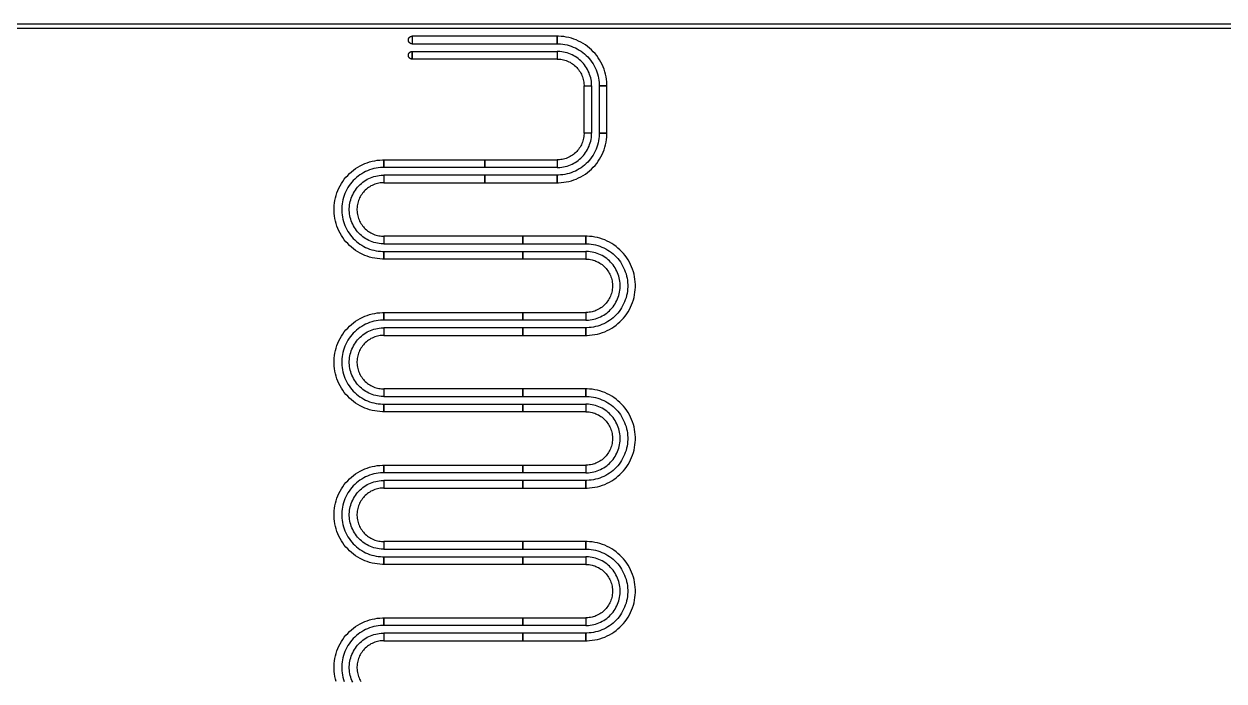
# Model space of a CAD drawing. Extents: x -3500 to 3500, y -3500 to 3500.
# Drawn here: x -1898 to -327, y -866 to -5 of the extents above; entities that cross this region are included whole.
import ezdxf

# ---------------------------------------------------------------- set-up
doc = ezdxf.new("R2010")
doc.units = 0
doc.layers.get('0').update_dxf_attribs({"linetype": 'CONTINUOUS'})
doc.layers.add('BASEMETAL', color=4, linetype='CONTINUOUS')
doc.layers.add('BUSMAIN', color=3, linetype='CONTINUOUS')

# ---------------------------------------------------------------- blocks, each defined once
blk = doc.blocks.new('CHIP_XSEARCH')
for points in [[(2110, 3474), (2110, 3469), (2110, 3469), (2109.7, 3469), (2109.5, 3469), (2109.2, 3469.1), (2109, 3469.1), (2108.7, 3469.2), (2108.5, 3469.2), (2108.2, 3469.3), (2108, 3469.4), (2107.7, 3469.5), (2107.5, 3469.7), (2107.3, 3469.8), (2107.1, 3470), (2106.9, 3470.1), (2106.7, 3470.3), (2106.5, 3470.5), (2106.3, 3470.7), (2106.1, 3470.9), (2106, 3471.1), (2105.8, 3471.3), (2105.7, 3471.5), (2105.5, 3471.7), (2105.4, 3472), (2105.3, 3472.2), (2105.2, 3472.5), (2105.2, 3472.7), (2105.1, 3473), (2105.1, 3473.2), (2105, 3473.5), (2105, 3473.7), (2105, 3474), (2105, 3474), (2105, 3474.3), (2105, 3474.5), (2105.1, 3474.8), (2105.1, 3475), (2105.2, 3475.3), (2105.2, 3475.5), (2105.3, 3475.8), (2105.4, 3476), (2105.5, 3476.3), (2105.7, 3476.5), (2105.8, 3476.7), (2106, 3476.9), (2106.1, 3477.1), (2106.3, 3477.3), (2106.5, 3477.5), (2106.7, 3477.7), (2106.9, 3477.9), (2107.1, 3478), (2107.3, 3478.2), (2107.5, 3478.3), (2107.7, 3478.5), (2108, 3478.6), (2108.2, 3478.7), (2108.5, 3478.8), (2108.7, 3478.8), (2109, 3478.9), (2109.2, 3478.9), (2109.5, 3479), (2109.7, 3479), (2110, 3479), (2110, 3479)], [(2110, 3469), (2300, 3469), (2300, 3479), (2110, 3479)], [(2300, 3469), (2301.4, 3469), (2304.3, 3468.8), (2307.2, 3468.5), (2310, 3468.1), (2312.8, 3467.5), (2315.6, 3466.7), (2318.4, 3465.8), (2321, 3464.8), (2323.7, 3463.6), (2326.2, 3462.3), (2328.7, 3460.9), (2331.2, 3459.3), (2333.5, 3457.6), (2335.7, 3455.8), (2337.9, 3453.9), (2339.9, 3451.9), (2341.8, 3449.7), (2343.6, 3447.5), (2345.3, 3445.2), (2346.9, 3442.7), (2348.3, 3440.2), (2349.6, 3437.7), (2350.8, 3435), (2351.8, 3432.4), (2352.7, 3429.6), (2353.5, 3426.8), (2354.1, 3424), (2354.5, 3421.2), (2354.8, 3418.3), (2355, 3415.4), (2355, 3414), (2365, 3414), (2365, 3415.7), (2364.8, 3419.1), (2364.4, 3422.5), (2363.9, 3425.8), (2363.2, 3429.2), (2362.3, 3432.5), (2361.3, 3435.7), (2360.1, 3438.9), (2358.7, 3442), (2357.1, 3445), (2355.4, 3448), (2353.6, 3450.8), (2351.6, 3453.6), (2349.4, 3456.2), (2347.1, 3458.7), (2344.7, 3461.1), (2342.2, 3463.4), (2339.6, 3465.6), (2336.8, 3467.6), (2334, 3469.4), (2331, 3471.1), (2328, 3472.7), (2324.9, 3474.1), (2321.7, 3475.3), (2318.5, 3476.3), (2315.2, 3477.2), (2311.8, 3477.9), (2308.5, 3478.4), (2305.1, 3478.8), (2301.7, 3479), (2300, 3479)], [(2110, 3454), (2110, 3449), (2110, 3449), (2109.7, 3449), (2109.5, 3449), (2109.2, 3449.1), (2109, 3449.1), (2108.7, 3449.2), (2108.5, 3449.2), (2108.2, 3449.3), (2108, 3449.4), (2107.7, 3449.5), (2107.5, 3449.7), (2107.3, 3449.8), (2107.1, 3450), (2106.9, 3450.1), (2106.7, 3450.3), (2106.5, 3450.5), (2106.3, 3450.7), (2106.1, 3450.9), (2106, 3451.1), (2105.8, 3451.3), (2105.7, 3451.5), (2105.5, 3451.7), (2105.4, 3452), (2105.3, 3452.2), (2105.2, 3452.5), (2105.2, 3452.7), (2105.1, 3453), (2105.1, 3453.2), (2105, 3453.5), (2105, 3453.7), (2105, 3454), (2105, 3454), (2105, 3454.3), (2105, 3454.5), (2105.1, 3454.8), (2105.1, 3455), (2105.2, 3455.3), (2105.2, 3455.5), (2105.3, 3455.8), (2105.4, 3456), (2105.5, 3456.3), (2105.7, 3456.5), (2105.8, 3456.7), (2106, 3456.9), (2106.1, 3457.1), (2106.3, 3457.3), (2106.5, 3457.5), (2106.7, 3457.7), (2106.9, 3457.9), (2107.1, 3458), (2107.3, 3458.2), (2107.5, 3458.3), (2107.7, 3458.5), (2108, 3458.6), (2108.2, 3458.7), (2108.5, 3458.8), (2108.7, 3458.8), (2109, 3458.9), (2109.2, 3458.9), (2109.5, 3459), (2109.7, 3459), (2110, 3459), (2110, 3459)], [(2110, 3459), (2300, 3459), (2300, 3449), (2110, 3449)], [(2300, 3449), (2300.9, 3449), (2302.7, 3448.9), (2304.6, 3448.7), (2306.4, 3448.4), (2308.2, 3448), (2309.9, 3447.6), (2311.7, 3447), (2313.4, 3446.3), (2315.1, 3445.6), (2316.7, 3444.8), (2318.3, 3443.8), (2319.8, 3442.8), (2321.3, 3441.8), (2322.7, 3440.6), (2324.1, 3439.4), (2325.4, 3438.1), (2326.6, 3436.7), (2327.8, 3435.3), (2328.8, 3433.8), (2329.8, 3432.3), (2330.8, 3430.7), (2331.6, 3429.1), (2332.3, 3427.4), (2333, 3425.7), (2333.6, 3423.9), (2334, 3422.2), (2334.4, 3420.4), (2334.7, 3418.6), (2334.9, 3416.7), (2335, 3414.9), (2335, 3414), (2345, 3414), (2345, 3415.2), (2344.9, 3417.5), (2344.6, 3419.9), (2344.2, 3422.2), (2343.8, 3424.5), (2343.1, 3426.8), (2342.4, 3429), (2341.6, 3431.2), (2340.6, 3433.4), (2339.5, 3435.5), (2338.4, 3437.5), (2337.1, 3439.5), (2335.7, 3441.4), (2334.2, 3443.2), (2332.6, 3445), (2331, 3446.6), (2329.2, 3448.2), (2327.4, 3449.7), (2325.5, 3451.1), (2323.5, 3452.4), (2321.5, 3453.5), (2319.4, 3454.6), (2317.2, 3455.6), (2315, 3456.4), (2312.8, 3457.1), (2310.5, 3457.8), (2308.2, 3458.2), (2305.9, 3458.6), (2303.5, 3458.9), (2301.2, 3459), (2300, 3459)], [(2345, 3414), (2345, 3352), (2335, 3352), (2335, 3414)], [(2355, 3414), (2355, 3352), (2365, 3352), (2365, 3414)], [(2355, 3352), (2355, 3350.6), (2354.8, 3347.7), (2354.5, 3344.8), (2354.1, 3342), (2353.5, 3339.2), (2352.7, 3336.4), (2351.8, 3333.6), (2350.8, 3331), (2349.6, 3328.3), (2348.3, 3325.8), (2346.9, 3323.3), (2345.3, 3320.8), (2343.6, 3318.5), (2341.8, 3316.3), (2339.9, 3314.1), (2337.9, 3312.1), (2335.7, 3310.2), (2333.5, 3308.4), (2331.2, 3306.7), (2328.7, 3305.1), (2326.2, 3303.7), (2323.7, 3302.4), (2321, 3301.2), (2318.4, 3300.2), (2315.6, 3299.3), (2312.8, 3298.5), (2310, 3297.9), (2307.2, 3297.5), (2304.3, 3297.2), (2301.4, 3297), (2300, 3297), (2300, 3287), (2301.7, 3287), (2305.1, 3287.2), (2308.5, 3287.6), (2311.8, 3288.1), (2315.2, 3288.8), (2318.5, 3289.7), (2321.7, 3290.7), (2324.9, 3291.9), (2328, 3293.3), (2331, 3294.9), (2334, 3296.6), (2336.8, 3298.4), (2339.6, 3300.4), (2342.2, 3302.6), (2344.7, 3304.9), (2347.1, 3307.3), (2349.4, 3309.8), (2351.6, 3312.4), (2353.6, 3315.2), (2355.4, 3318), (2357.1, 3321), (2358.7, 3324), (2360.1, 3327.1), (2361.3, 3330.3), (2362.3, 3333.5), (2363.2, 3336.8), (2363.9, 3340.2), (2364.4, 3343.5), (2364.8, 3346.9), (2365, 3350.3), (2365, 3352)], [(2335, 3352), (2335, 3351.1), (2334.9, 3349.3), (2334.7, 3347.4), (2334.4, 3345.6), (2334, 3343.8), (2333.6, 3342.1), (2333, 3340.3), (2332.3, 3338.6), (2331.6, 3336.9), (2330.8, 3335.3), (2329.8, 3333.7), (2328.8, 3332.2), (2327.8, 3330.7), (2326.6, 3329.3), (2325.4, 3327.9), (2324.1, 3326.6), (2322.7, 3325.4), (2321.3, 3324.2), (2319.8, 3323.2), (2318.3, 3322.2), (2316.7, 3321.2), (2315.1, 3320.4), (2313.4, 3319.7), (2311.7, 3319), (2309.9, 3318.4), (2308.2, 3318), (2306.4, 3317.6), (2304.6, 3317.3), (2302.7, 3317.1), (2300.9, 3317), (2300, 3317), (2300, 3307), (2301.2, 3307), (2303.5, 3307.1), (2305.9, 3307.4), (2308.2, 3307.8), (2310.5, 3308.2), (2312.8, 3308.9), (2315, 3309.6), (2317.2, 3310.4), (2319.4, 3311.4), (2321.5, 3312.5), (2323.5, 3313.6), (2325.5, 3314.9), (2327.4, 3316.3), (2329.2, 3317.8), (2331, 3319.4), (2332.6, 3321), (2334.2, 3322.8), (2335.7, 3324.6), (2337.1, 3326.5), (2338.4, 3328.5), (2339.5, 3330.5), (2340.6, 3332.6), (2341.6, 3334.8), (2342.4, 3337), (2343.1, 3339.2), (2343.8, 3341.5), (2344.2, 3343.8), (2344.6, 3346.1), (2344.9, 3348.5), (2345, 3350.8), (2345, 3352)], [(2072.7, 3307), (2071.3, 3307), (2068.4, 3306.8), (2065.5, 3306.5), (2062.7, 3306.1), (2059.9, 3305.5), (2057.1, 3304.7), (2054.3, 3303.8), (2051.7, 3302.8), (2049, 3301.6), (2046.5, 3300.3), (2044, 3298.9), (2041.6, 3297.3), (2039.2, 3295.6), (2037, 3293.8), (2034.8, 3291.9), (2032.8, 3289.9), (2030.9, 3287.7), (2029.1, 3285.5), (2027.4, 3283.2), (2025.8, 3280.7), (2024.4, 3278.2), (2023.1, 3275.7), (2021.9, 3273), (2020.9, 3270.4), (2020, 3267.6), (2019.2, 3264.8), (2018.6, 3262), (2018.2, 3259.2), (2017.9, 3256.3), (2017.7, 3253.4), (2017.7, 3250.6), (2017.9, 3247.7), (2018.2, 3244.8), (2018.6, 3242), (2019.2, 3239.2), (2020, 3236.4), (2020.9, 3233.6), (2021.9, 3231), (2023.1, 3228.3), (2024.4, 3225.8), (2025.8, 3223.3), (2027.4, 3220.8), (2029.1, 3218.5), (2030.9, 3216.3), (2032.8, 3214.1), (2034.8, 3212.1), (2037, 3210.2), (2039.2, 3208.4), (2041.6, 3206.7), (2044, 3205.1), (2046.5, 3203.7), (2049, 3202.4), (2051.7, 3201.2), (2054.3, 3200.2), (2057.1, 3199.3), (2059.9, 3198.5), (2062.7, 3197.9), (2065.5, 3197.5), (2068.4, 3197.2), (2071.3, 3197), (2072.7, 3197), (2072.7, 3187), (2071, 3187), (2067.6, 3187.2), (2064.2, 3187.6), (2060.9, 3188.1), (2057.5, 3188.8), (2054.2, 3189.7), (2051, 3190.7), (2047.8, 3191.9), (2044.7, 3193.3), (2041.7, 3194.9), (2038.7, 3196.6), (2035.9, 3198.4), (2033.1, 3200.4), (2030.5, 3202.6), (2028, 3204.9), (2025.6, 3207.3), (2023.3, 3209.8), (2021.1, 3212.4), (2019.1, 3215.2), (2017.3, 3218), (2015.6, 3221), (2014, 3224), (2012.7, 3227.1), (2011.4, 3230.3), (2010.4, 3233.5), (2009.5, 3236.8), (2008.8, 3240.2), (2008.3, 3243.5), (2007.9, 3246.9), (2007.7, 3250.3), (2007.7, 3253.7), (2007.9, 3257.1), (2008.3, 3260.5), (2008.8, 3263.8), (2009.5, 3267.2), (2010.4, 3270.5), (2011.4, 3273.7), (2012.7, 3276.9), (2014, 3280), (2015.6, 3283), (2017.3, 3286), (2019.1, 3288.8), (2021.1, 3291.6), (2023.3, 3294.2), (2025.6, 3296.7), (2028, 3299.1), (2030.5, 3301.4), (2033.1, 3303.6), (2035.9, 3305.6), (2038.7, 3307.4), (2041.7, 3309.1), (2044.7, 3310.7), (2047.8, 3312.1), (2051, 3313.3), (2054.2, 3314.3), (2057.5, 3315.2), (2060.9, 3315.9), (2064.2, 3316.4), (2067.6, 3316.8), (2071, 3317), (2072.7, 3317)], [(2205, 3307), (2072.7, 3307), (2072.7, 3317), (2205, 3317)], [(2300, 3307), (2205, 3307), (2205, 3317), (2300, 3317)], [(2072.7, 3287), (2071.8, 3287), (2070, 3286.9), (2068.1, 3286.7), (2066.3, 3286.4), (2064.5, 3286), (2062.8, 3285.6), (2061, 3285), (2059.3, 3284.3), (2057.6, 3283.6), (2056, 3282.8), (2054.4, 3281.8), (2052.9, 3280.8), (2051.4, 3279.8), (2050, 3278.6), (2048.6, 3277.4), (2047.3, 3276.1), (2046.1, 3274.7), (2044.9, 3273.3), (2043.9, 3271.8), (2042.9, 3270.3), (2041.9, 3268.7), (2041.1, 3267.1), (2040.4, 3265.4), (2039.7, 3263.7), (2039.1, 3261.9), (2038.7, 3260.2), (2038.3, 3258.4), (2038, 3256.6), (2037.8, 3254.7), (2037.7, 3252.9), (2037.7, 3251.1), (2037.8, 3249.3), (2038, 3247.4), (2038.3, 3245.6), (2038.7, 3243.8), (2039.1, 3242.1), (2039.7, 3240.3), (2040.4, 3238.6), (2041.1, 3236.9), (2041.9, 3235.3), (2042.9, 3233.7), (2043.9, 3232.2), (2044.9, 3230.7), (2046.1, 3229.3), (2047.3, 3227.9), (2048.6, 3226.6), (2050, 3225.4), (2051.4, 3224.2), (2052.9, 3223.2), (2054.4, 3222.2), (2056, 3221.2), (2057.6, 3220.4), (2059.3, 3219.7), (2061, 3219), (2062.8, 3218.4), (2064.5, 3218), (2066.3, 3217.6), (2068.1, 3217.3), (2070, 3217.1), (2071.8, 3217), (2072.7, 3217), (2072.7, 3207), (2071.5, 3207), (2069.2, 3207.1), (2066.8, 3207.4), (2064.5, 3207.8), (2062.2, 3208.2), (2059.9, 3208.9), (2057.7, 3209.6), (2055.5, 3210.4), (2053.3, 3211.4), (2051.2, 3212.5), (2049.2, 3213.6), (2047.2, 3214.9), (2045.3, 3216.3), (2043.5, 3217.8), (2041.7, 3219.4), (2040.1, 3221), (2038.5, 3222.8), (2037, 3224.6), (2035.6, 3226.5), (2034.3, 3228.5), (2033.2, 3230.5), (2032.1, 3232.6), (2031.1, 3234.8), (2030.3, 3237), (2029.6, 3239.2), (2028.9, 3241.5), (2028.5, 3243.8), (2028.1, 3246.1), (2027.8, 3248.5), (2027.7, 3250.8), (2027.7, 3253.2), (2027.8, 3255.5), (2028.1, 3257.9), (2028.5, 3260.2), (2028.9, 3262.5), (2029.6, 3264.8), (2030.3, 3267), (2031.1, 3269.2), (2032.1, 3271.4), (2033.2, 3273.5), (2034.3, 3275.5), (2035.6, 3277.5), (2037, 3279.4), (2038.5, 3281.2), (2040.1, 3283), (2041.7, 3284.6), (2043.5, 3286.2), (2045.3, 3287.7), (2047.2, 3289.1), (2049.2, 3290.4), (2051.2, 3291.5), (2053.3, 3292.6), (2055.5, 3293.6), (2057.7, 3294.4), (2059.9, 3295.1), (2062.2, 3295.8), (2064.5, 3296.2), (2066.8, 3296.6), (2069.2, 3296.9), (2071.5, 3297), (2072.7, 3297)], [(2205, 3297), (2072.7, 3297), (2072.7, 3287), (2205, 3287)], [(2300, 3297), (2205, 3297), (2205, 3287), (2300, 3287)], [(2072.7, 3207), (2255, 3207), (2255, 3217), (2072.7, 3217)], [(2255, 3207), (2337.3, 3207), (2337.3, 3217), (2255, 3217)], [(2337.3, 3207), (2338.7, 3207), (2341.6, 3206.8), (2344.5, 3206.5), (2347.3, 3206.1), (2350.1, 3205.5), (2352.9, 3204.7), (2355.7, 3203.8), (2358.3, 3202.8), (2361, 3201.6), (2363.5, 3200.3), (2366, 3198.9), (2368.4, 3197.3), (2370.8, 3195.6), (2373, 3193.8), (2375.2, 3191.9), (2377.2, 3189.9), (2379.1, 3187.7), (2380.9, 3185.5), (2382.6, 3183.2), (2384.2, 3180.7), (2385.6, 3178.2), (2386.9, 3175.7), (2388.1, 3173), (2389.1, 3170.4), (2390, 3167.6), (2390.8, 3164.8), (2391.4, 3162), (2391.8, 3159.2), (2392.1, 3156.3), (2392.3, 3153.4), (2392.3, 3150.6), (2392.1, 3147.7), (2391.8, 3144.8), (2391.4, 3142), (2390.8, 3139.2), (2390, 3136.4), (2389.1, 3133.6), (2388.1, 3131), (2386.9, 3128.3), (2385.6, 3125.8), (2384.2, 3123.3), (2382.6, 3120.8), (2380.9, 3118.5), (2379.1, 3116.3), (2377.2, 3114.1), (2375.2, 3112.1), (2373, 3110.2), (2370.8, 3108.4), (2368.4, 3106.7), (2366, 3105.1), (2363.5, 3103.7), (2361, 3102.4), (2358.3, 3101.2), (2355.7, 3100.2), (2352.9, 3099.3), (2350.1, 3098.5), (2347.3, 3097.9), (2344.5, 3097.5), (2341.6, 3097.2), (2338.7, 3097), (2337.3, 3097), (2337.3, 3087), (2339, 3087), (2342.4, 3087.2), (2345.8, 3087.6), (2349.1, 3088.1), (2352.5, 3088.8), (2355.8, 3089.7), (2359, 3090.7), (2362.2, 3091.9), (2365.3, 3093.3), (2368.3, 3094.9), (2371.3, 3096.6), (2374.1, 3098.4), (2376.9, 3100.4), (2379.5, 3102.6), (2382, 3104.9), (2384.4, 3107.3), (2386.7, 3109.8), (2388.9, 3112.4), (2390.9, 3115.2), (2392.7, 3118), (2394.4, 3121), (2396, 3124), (2397.3, 3127.1), (2398.6, 3130.3), (2399.6, 3133.5), (2400.5, 3136.8), (2401.2, 3140.2), (2401.7, 3143.5), (2402.1, 3146.9), (2402.3, 3150.3), (2402.3, 3153.7), (2402.1, 3157.1), (2401.7, 3160.5), (2401.2, 3163.8), (2400.5, 3167.2), (2399.6, 3170.5), (2398.6, 3173.7), (2397.3, 3176.9), (2396, 3180), (2394.4, 3183), (2392.7, 3186), (2390.9, 3188.8), (2388.9, 3191.6), (2386.7, 3194.2), (2384.4, 3196.7), (2382, 3199.1), (2379.5, 3201.4), (2376.9, 3203.6), (2374.1, 3205.6), (2371.3, 3207.4), (2368.3, 3209.1), (2365.3, 3210.7), (2362.2, 3212.1), (2359, 3213.3), (2355.8, 3214.3), (2352.5, 3215.2), (2349.1, 3215.9), (2345.8, 3216.4), (2342.4, 3216.8), (2339, 3217), (2337.3, 3217)], [(2072.7, 3197), (2255, 3197), (2255, 3187), (2072.7, 3187)], [(2255, 3197), (2337.3, 3197), (2337.3, 3187), (2255, 3187)], [(2337.3, 3187), (2338.2, 3187), (2340, 3186.9), (2341.9, 3186.7), (2343.7, 3186.4), (2345.5, 3186), (2347.2, 3185.6), (2349, 3185), (2350.7, 3184.3), (2352.4, 3183.6), (2354, 3182.8), (2355.6, 3181.8), (2357.1, 3180.8), (2358.6, 3179.8), (2360, 3178.6), (2361.4, 3177.4), (2362.7, 3176.1), (2363.9, 3174.7), (2365.1, 3173.3), (2366.1, 3171.8), (2367.1, 3170.3), (2368.1, 3168.7), (2368.9, 3167.1), (2369.6, 3165.4), (2370.3, 3163.7), (2370.9, 3161.9), (2371.3, 3160.2), (2371.7, 3158.4), (2372, 3156.6), (2372.2, 3154.7), (2372.3, 3152.9), (2372.3, 3151.1), (2372.2, 3149.3), (2372, 3147.4), (2371.7, 3145.6), (2371.3, 3143.8), (2370.9, 3142.1), (2370.3, 3140.3), (2369.6, 3138.6), (2368.9, 3136.9), (2368.1, 3135.3), (2367.1, 3133.7), (2366.1, 3132.2), (2365.1, 3130.7), (2363.9, 3129.3), (2362.7, 3127.9), (2361.4, 3126.6), (2360, 3125.4), (2358.6, 3124.2), (2357.1, 3123.2), (2355.6, 3122.2), (2354, 3121.2), (2352.4, 3120.4), (2350.7, 3119.7), (2349, 3119), (2347.2, 3118.4), (2345.5, 3118), (2343.7, 3117.6), (2341.9, 3117.3), (2340, 3117.1), (2338.2, 3117), (2337.3, 3117), (2337.3, 3107), (2338.5, 3107), (2340.8, 3107.1), (2343.2, 3107.4), (2345.5, 3107.8), (2347.8, 3108.2), (2350.1, 3108.9), (2352.3, 3109.6), (2354.5, 3110.4), (2356.7, 3111.4), (2358.8, 3112.5), (2360.8, 3113.6), (2362.8, 3114.9), (2364.7, 3116.3), (2366.5, 3117.8), (2368.3, 3119.4), (2369.9, 3121), (2371.5, 3122.8), (2373, 3124.6), (2374.4, 3126.5), (2375.7, 3128.5), (2376.8, 3130.5), (2377.9, 3132.6), (2378.9, 3134.8), (2379.7, 3137), (2380.4, 3139.2), (2381.1, 3141.5), (2381.5, 3143.8), (2381.9, 3146.1), (2382.2, 3148.5), (2382.3, 3150.8), (2382.3, 3153.2), (2382.2, 3155.5), (2381.9, 3157.9), (2381.5, 3160.2), (2381.1, 3162.5), (2380.4, 3164.8), (2379.7, 3167), (2378.9, 3169.2), (2377.9, 3171.4), (2376.8, 3173.5), (2375.7, 3175.5), (2374.4, 3177.5), (2373, 3179.4), (2371.5, 3181.2), (2369.9, 3183), (2368.3, 3184.6), (2366.5, 3186.2), (2364.7, 3187.7), (2362.8, 3189.1), (2360.8, 3190.4), (2358.8, 3191.5), (2356.7, 3192.6), (2354.5, 3193.6), (2352.3, 3194.4), (2350.1, 3195.1), (2347.8, 3195.8), (2345.5, 3196.2), (2343.2, 3196.6), (2340.8, 3196.9), (2338.5, 3197), (2337.3, 3197)], [(2072.7, 3107), (2071.3, 3107), (2068.4, 3106.8), (2065.5, 3106.5), (2062.7, 3106.1), (2059.9, 3105.5), (2057.1, 3104.7), (2054.3, 3103.8), (2051.7, 3102.8), (2049, 3101.6), (2046.5, 3100.3), (2044, 3098.9), (2041.6, 3097.3), (2039.2, 3095.6), (2037, 3093.8), (2034.8, 3091.9), (2032.8, 3089.9), (2030.9, 3087.7), (2029.1, 3085.5), (2027.4, 3083.2), (2025.8, 3080.7), (2024.4, 3078.2), (2023.1, 3075.7), (2021.9, 3073), (2020.9, 3070.4), (2020, 3067.6), (2019.2, 3064.8), (2018.6, 3062), (2018.2, 3059.2), (2017.9, 3056.3), (2017.7, 3053.4), (2017.7, 3050.6), (2017.9, 3047.7), (2018.2, 3044.8), (2018.6, 3042), (2019.2, 3039.2), (2020, 3036.4), (2020.9, 3033.6), (2021.9, 3031), (2023.1, 3028.3), (2024.4, 3025.8), (2025.8, 3023.3), (2027.4, 3020.8), (2029.1, 3018.5), (2030.9, 3016.3), (2032.8, 3014.1), (2034.8, 3012.1), (2037, 3010.2), (2039.2, 3008.4), (2041.6, 3006.7), (2044, 3005.1), (2046.5, 3003.7), (2049, 3002.4), (2051.7, 3001.2), (2054.3, 3000.2), (2057.1, 2999.3), (2059.9, 2998.5), (2062.7, 2997.9), (2065.5, 2997.5), (2068.4, 2997.2), (2071.3, 2997), (2072.7, 2997), (2072.7, 2987), (2071, 2987), (2067.6, 2987.2), (2064.2, 2987.6), (2060.9, 2988.1), (2057.5, 2988.8), (2054.2, 2989.7), (2051, 2990.7), (2047.8, 2991.9), (2044.7, 2993.3), (2041.7, 2994.9), (2038.7, 2996.6), (2035.9, 2998.4), (2033.1, 3000.4), (2030.5, 3002.6), (2028, 3004.9), (2025.6, 3007.3), (2023.3, 3009.8), (2021.1, 3012.4), (2019.1, 3015.2), (2017.3, 3018), (2015.6, 3021), (2014, 3024), (2012.7, 3027.1), (2011.4, 3030.3), (2010.4, 3033.5), (2009.5, 3036.8), (2008.8, 3040.2), (2008.3, 3043.5), (2007.9, 3046.9), (2007.7, 3050.3), (2007.7, 3053.7), (2007.9, 3057.1), (2008.3, 3060.5), (2008.8, 3063.8), (2009.5, 3067.2), (2010.4, 3070.5), (2011.4, 3073.7), (2012.7, 3076.9), (2014, 3080), (2015.6, 3083), (2017.3, 3086), (2019.1, 3088.8), (2021.1, 3091.6), (2023.3, 3094.2), (2025.6, 3096.7), (2028, 3099.1), (2030.5, 3101.4), (2033.1, 3103.6), (2035.9, 3105.6), (2038.7, 3107.4), (2041.7, 3109.1), (2044.7, 3110.7), (2047.8, 3112.1), (2051, 3113.3), (2054.2, 3114.3), (2057.5, 3115.2), (2060.9, 3115.9), (2064.2, 3116.4), (2067.6, 3116.8), (2071, 3117), (2072.7, 3117)], [(2255, 3107), (2072.7, 3107), (2072.7, 3117), (2255, 3117)], [(2337.3, 3107), (2255, 3107), (2255, 3117), (2337.3, 3117)], [(2072.7, 3087), (2071.8, 3087), (2070, 3086.9), (2068.1, 3086.7), (2066.3, 3086.4), (2064.5, 3086), (2062.8, 3085.6), (2061, 3085), (2059.3, 3084.3), (2057.6, 3083.6), (2056, 3082.8), (2054.4, 3081.8), (2052.9, 3080.8), (2051.4, 3079.8), (2050, 3078.6), (2048.6, 3077.4), (2047.3, 3076.1), (2046.1, 3074.7), (2044.9, 3073.3), (2043.9, 3071.8), (2042.9, 3070.3), (2041.9, 3068.7), (2041.1, 3067.1), (2040.4, 3065.4), (2039.7, 3063.7), (2039.1, 3061.9), (2038.7, 3060.2), (2038.3, 3058.4), (2038, 3056.6), (2037.8, 3054.7), (2037.7, 3052.9), (2037.7, 3051.1), (2037.8, 3049.3), (2038, 3047.4), (2038.3, 3045.6), (2038.7, 3043.8), (2039.1, 3042.1), (2039.7, 3040.3), (2040.4, 3038.6), (2041.1, 3036.9), (2041.9, 3035.3), (2042.9, 3033.7), (2043.9, 3032.2), (2044.9, 3030.7), (2046.1, 3029.3), (2047.3, 3027.9), (2048.6, 3026.6), (2050, 3025.4), (2051.4, 3024.2), (2052.9, 3023.2), (2054.4, 3022.2), (2056, 3021.2), (2057.6, 3020.4), (2059.3, 3019.7), (2061, 3019), (2062.8, 3018.4), (2064.5, 3018), (2066.3, 3017.6), (2068.1, 3017.3), (2070, 3017.1), (2071.8, 3017), (2072.7, 3017), (2072.7, 3007), (2071.5, 3007), (2069.2, 3007.1), (2066.8, 3007.4), (2064.5, 3007.8), (2062.2, 3008.2), (2059.9, 3008.9), (2057.7, 3009.6), (2055.5, 3010.4), (2053.3, 3011.4), (2051.2, 3012.5), (2049.2, 3013.6), (2047.2, 3014.9), (2045.3, 3016.3), (2043.5, 3017.8), (2041.7, 3019.4), (2040.1, 3021), (2038.5, 3022.8), (2037, 3024.6), (2035.6, 3026.5), (2034.3, 3028.5), (2033.2, 3030.5), (2032.1, 3032.6), (2031.1, 3034.8), (2030.3, 3037), (2029.6, 3039.2), (2028.9, 3041.5), (2028.5, 3043.8), (2028.1, 3046.1), (2027.8, 3048.5), (2027.7, 3050.8), (2027.7, 3053.2), (2027.8, 3055.5), (2028.1, 3057.9), (2028.5, 3060.2), (2028.9, 3062.5), (2029.6, 3064.8), (2030.3, 3067), (2031.1, 3069.2), (2032.1, 3071.4), (2033.2, 3073.5), (2034.3, 3075.5), (2035.6, 3077.5), (2037, 3079.4), (2038.5, 3081.2), (2040.1, 3083), (2041.7, 3084.6), (2043.5, 3086.2), (2045.3, 3087.7), (2047.2, 3089.1), (2049.2, 3090.4), (2051.2, 3091.5), (2053.3, 3092.6), (2055.5, 3093.6), (2057.7, 3094.4), (2059.9, 3095.1), (2062.2, 3095.8), (2064.5, 3096.2), (2066.8, 3096.6), (2069.2, 3096.9), (2071.5, 3097), (2072.7, 3097)], [(2255, 3097), (2072.7, 3097), (2072.7, 3087), (2255, 3087)], [(2337.3, 3097), (2255, 3097), (2255, 3087), (2337.3, 3087)], [(2072.7, 3007), (2255, 3007), (2255, 3017), (2072.7, 3017)], [(2255, 3007), (2337.3, 3007), (2337.3, 3017), (2255, 3017)], [(2337.3, 3007), (2338.7, 3007), (2341.6, 3006.8), (2344.5, 3006.5), (2347.3, 3006.1), (2350.1, 3005.5), (2352.9, 3004.7), (2355.7, 3003.8), (2358.3, 3002.8), (2361, 3001.6), (2363.5, 3000.3), (2366, 2998.9), (2368.4, 2997.3), (2370.8, 2995.6), (2373, 2993.8), (2375.2, 2991.9), (2377.2, 2989.9), (2379.1, 2987.7), (2380.9, 2985.5), (2382.6, 2983.2), (2384.2, 2980.7), (2385.6, 2978.2), (2386.9, 2975.7), (2388.1, 2973), (2389.1, 2970.4), (2390, 2967.6), (2390.8, 2964.8), (2391.4, 2962), (2391.8, 2959.2), (2392.1, 2956.3), (2392.3, 2953.4), (2392.3, 2950.6), (2392.1, 2947.7), (2391.8, 2944.8), (2391.4, 2942), (2390.8, 2939.2), (2390, 2936.4), (2389.1, 2933.6), (2388.1, 2931), (2386.9, 2928.3), (2385.6, 2925.8), (2384.2, 2923.3), (2382.6, 2920.8), (2380.9, 2918.5), (2379.1, 2916.3), (2377.2, 2914.1), (2375.2, 2912.1), (2373, 2910.2), (2370.8, 2908.4), (2368.4, 2906.7), (2366, 2905.1), (2363.5, 2903.7), (2361, 2902.4), (2358.3, 2901.2), (2355.7, 2900.2), (2352.9, 2899.3), (2350.1, 2898.5), (2347.3, 2897.9), (2344.5, 2897.5), (2341.6, 2897.2), (2338.7, 2897), (2337.3, 2897), (2337.3, 2887), (2339, 2887), (2342.4, 2887.2), (2345.8, 2887.6), (2349.1, 2888.1), (2352.5, 2888.8), (2355.8, 2889.7), (2359, 2890.7), (2362.2, 2891.9), (2365.3, 2893.3), (2368.3, 2894.9), (2371.3, 2896.6), (2374.1, 2898.4), (2376.9, 2900.4), (2379.5, 2902.6), (2382, 2904.9), (2384.4, 2907.3), (2386.7, 2909.8), (2388.9, 2912.4), (2390.9, 2915.2), (2392.7, 2918), (2394.4, 2921), (2396, 2924), (2397.3, 2927.1), (2398.6, 2930.3), (2399.6, 2933.5), (2400.5, 2936.8), (2401.2, 2940.2), (2401.7, 2943.5), (2402.1, 2946.9), (2402.3, 2950.3), (2402.3, 2953.7), (2402.1, 2957.1), (2401.7, 2960.5), (2401.2, 2963.8), (2400.5, 2967.2), (2399.6, 2970.5), (2398.6, 2973.7), (2397.3, 2976.9), (2396, 2980), (2394.4, 2983), (2392.7, 2986), (2390.9, 2988.8), (2388.9, 2991.6), (2386.7, 2994.2), (2384.4, 2996.7), (2382, 2999.1), (2379.5, 3001.4), (2376.9, 3003.6), (2374.1, 3005.6), (2371.3, 3007.4), (2368.3, 3009.1), (2365.3, 3010.7), (2362.2, 3012.1), (2359, 3013.3), (2355.8, 3014.3), (2352.5, 3015.2), (2349.1, 3015.9), (2345.8, 3016.4), (2342.4, 3016.8), (2339, 3017), (2337.3, 3017)], [(2072.7, 2997), (2255, 2997), (2255, 2987), (2072.7, 2987)], [(2255, 2997), (2337.3, 2997), (2337.3, 2987), (2255, 2987)], [(2337.3, 2987), (2338.2, 2987), (2340, 2986.9), (2341.9, 2986.7), (2343.7, 2986.4), (2345.5, 2986), (2347.2, 2985.6), (2349, 2985), (2350.7, 2984.3), (2352.4, 2983.6), (2354, 2982.8), (2355.6, 2981.8), (2357.1, 2980.8), (2358.6, 2979.8), (2360, 2978.6), (2361.4, 2977.4), (2362.7, 2976.1), (2363.9, 2974.7), (2365.1, 2973.3), (2366.1, 2971.8), (2367.1, 2970.3), (2368.1, 2968.7), (2368.9, 2967.1), (2369.6, 2965.4), (2370.3, 2963.7), (2370.9, 2961.9), (2371.3, 2960.2), (2371.7, 2958.4), (2372, 2956.6), (2372.2, 2954.7), (2372.3, 2952.9), (2372.3, 2951.1), (2372.2, 2949.3), (2372, 2947.4), (2371.7, 2945.6), (2371.3, 2943.8), (2370.9, 2942.1), (2370.3, 2940.3), (2369.6, 2938.6), (2368.9, 2936.9), (2368.1, 2935.3), (2367.1, 2933.7), (2366.1, 2932.2), (2365.1, 2930.7), (2363.9, 2929.3), (2362.7, 2927.9), (2361.4, 2926.6), (2360, 2925.4), (2358.6, 2924.2), (2357.1, 2923.2), (2355.6, 2922.2), (2354, 2921.2), (2352.4, 2920.4), (2350.7, 2919.7), (2349, 2919), (2347.2, 2918.4), (2345.5, 2918), (2343.7, 2917.6), (2341.9, 2917.3), (2340, 2917.1), (2338.2, 2917), (2337.3, 2917), (2337.3, 2907), (2338.5, 2907), (2340.8, 2907.1), (2343.2, 2907.4), (2345.5, 2907.8), (2347.8, 2908.2), (2350.1, 2908.9), (2352.3, 2909.6), (2354.5, 2910.4), (2356.7, 2911.4), (2358.8, 2912.5), (2360.8, 2913.6), (2362.8, 2914.9), (2364.7, 2916.3), (2366.5, 2917.8), (2368.3, 2919.4), (2369.9, 2921), (2371.5, 2922.8), (2373, 2924.6), (2374.4, 2926.5), (2375.7, 2928.5), (2376.8, 2930.5), (2377.9, 2932.6), (2378.9, 2934.8), (2379.7, 2937), (2380.4, 2939.2), (2381.1, 2941.5), (2381.5, 2943.8), (2381.9, 2946.1), (2382.2, 2948.5), (2382.3, 2950.8), (2382.3, 2953.2), (2382.2, 2955.5), (2381.9, 2957.9), (2381.5, 2960.2), (2381.1, 2962.5), (2380.4, 2964.8), (2379.7, 2967), (2378.9, 2969.2), (2377.9, 2971.4), (2376.8, 2973.5), (2375.7, 2975.5), (2374.4, 2977.5), (2373, 2979.4), (2371.5, 2981.2), (2369.9, 2983), (2368.3, 2984.6), (2366.5, 2986.2), (2364.7, 2987.7), (2362.8, 2989.1), (2360.8, 2990.4), (2358.8, 2991.5), (2356.7, 2992.6), (2354.5, 2993.6), (2352.3, 2994.4), (2350.1, 2995.1), (2347.8, 2995.8), (2345.5, 2996.2), (2343.2, 2996.6), (2340.8, 2996.9), (2338.5, 2997), (2337.3, 2997)], [(2072.7, 2907), (2071.3, 2907), (2068.4, 2906.8), (2065.5, 2906.5), (2062.7, 2906.1), (2059.9, 2905.5), (2057.1, 2904.7), (2054.3, 2903.8), (2051.7, 2902.8), (2049, 2901.6), (2046.5, 2900.3), (2044, 2898.9), (2041.6, 2897.3), (2039.2, 2895.6), (2037, 2893.8), (2034.8, 2891.9), (2032.8, 2889.9), (2030.9, 2887.7), (2029.1, 2885.5), (2027.4, 2883.2), (2025.8, 2880.7), (2024.4, 2878.2), (2023.1, 2875.7), (2021.9, 2873), (2020.9, 2870.4), (2020, 2867.6), (2019.2, 2864.8), (2018.6, 2862), (2018.2, 2859.2), (2017.9, 2856.3), (2017.7, 2853.4), (2017.7, 2850.6), (2017.9, 2847.7), (2018.2, 2844.8), (2018.6, 2842), (2019.2, 2839.2), (2020, 2836.4), (2020.9, 2833.6), (2021.9, 2831), (2023.1, 2828.3), (2024.4, 2825.8), (2025.8, 2823.3), (2027.4, 2820.8), (2029.1, 2818.5), (2030.9, 2816.3), (2032.8, 2814.1), (2034.8, 2812.1), (2037, 2810.2), (2039.2, 2808.4), (2041.6, 2806.7), (2044, 2805.1), (2046.5, 2803.7), (2049, 2802.4), (2051.7, 2801.2), (2054.3, 2800.2), (2057.1, 2799.3), (2059.9, 2798.5), (2062.7, 2797.9), (2065.5, 2797.5), (2068.4, 2797.2), (2071.3, 2797), (2072.7, 2797), (2072.7, 2787), (2071, 2787), (2067.6, 2787.2), (2064.2, 2787.6), (2060.9, 2788.1), (2057.5, 2788.8), (2054.2, 2789.7), (2051, 2790.7), (2047.8, 2791.9), (2044.7, 2793.3), (2041.7, 2794.9), (2038.7, 2796.6), (2035.9, 2798.4), (2033.1, 2800.4), (2030.5, 2802.6), (2028, 2804.9), (2025.6, 2807.3), (2023.3, 2809.8), (2021.1, 2812.4), (2019.1, 2815.2), (2017.3, 2818), (2015.6, 2821), (2014, 2824), (2012.7, 2827.1), (2011.4, 2830.3), (2010.4, 2833.5), (2009.5, 2836.8), (2008.8, 2840.2), (2008.3, 2843.5), (2007.9, 2846.9), (2007.7, 2850.3), (2007.7, 2853.7), (2007.9, 2857.1), (2008.3, 2860.5), (2008.8, 2863.8), (2009.5, 2867.2), (2010.4, 2870.5), (2011.4, 2873.7), (2012.7, 2876.9), (2014, 2880), (2015.6, 2883), (2017.3, 2886), (2019.1, 2888.8), (2021.1, 2891.6), (2023.3, 2894.2), (2025.6, 2896.7), (2028, 2899.1), (2030.5, 2901.4), (2033.1, 2903.6), (2035.9, 2905.6), (2038.7, 2907.4), (2041.7, 2909.1), (2044.7, 2910.7), (2047.8, 2912.1), (2051, 2913.3), (2054.2, 2914.3), (2057.5, 2915.2), (2060.9, 2915.9), (2064.2, 2916.4), (2067.6, 2916.8), (2071, 2917), (2072.7, 2917)], [(2255, 2907), (2072.7, 2907), (2072.7, 2917), (2255, 2917)], [(2337.3, 2907), (2255, 2907), (2255, 2917), (2337.3, 2917)], [(2072.7, 2887), (2071.8, 2887), (2070, 2886.9), (2068.1, 2886.7), (2066.3, 2886.4), (2064.5, 2886), (2062.8, 2885.6), (2061, 2885), (2059.3, 2884.3), (2057.6, 2883.6), (2056, 2882.8), (2054.4, 2881.8), (2052.9, 2880.8), (2051.4, 2879.8), (2050, 2878.6), (2048.6, 2877.4), (2047.3, 2876.1), (2046.1, 2874.7), (2044.9, 2873.3), (2043.9, 2871.8), (2042.9, 2870.3), (2041.9, 2868.7), (2041.1, 2867.1), (2040.4, 2865.4), (2039.7, 2863.7), (2039.1, 2861.9), (2038.7, 2860.2), (2038.3, 2858.4), (2038, 2856.6), (2037.8, 2854.7), (2037.7, 2852.9), (2037.7, 2851.1), (2037.8, 2849.3), (2038, 2847.4), (2038.3, 2845.6), (2038.7, 2843.8), (2039.1, 2842.1), (2039.7, 2840.3), (2040.4, 2838.6), (2041.1, 2836.9), (2041.9, 2835.3), (2042.9, 2833.7), (2043.9, 2832.2), (2044.9, 2830.7), (2046.1, 2829.3), (2047.3, 2827.9), (2048.6, 2826.6), (2050, 2825.4), (2051.4, 2824.2), (2052.9, 2823.2), (2054.4, 2822.2), (2056, 2821.2), (2057.6, 2820.4), (2059.3, 2819.7), (2061, 2819), (2062.8, 2818.4), (2064.5, 2818), (2066.3, 2817.6), (2068.1, 2817.3), (2070, 2817.1), (2071.8, 2817), (2072.7, 2817), (2072.7, 2807), (2071.5, 2807), (2069.2, 2807.1), (2066.8, 2807.4), (2064.5, 2807.8), (2062.2, 2808.2), (2059.9, 2808.9), (2057.7, 2809.6), (2055.5, 2810.4), (2053.3, 2811.4), (2051.2, 2812.5), (2049.2, 2813.6), (2047.2, 2814.9), (2045.3, 2816.3), (2043.5, 2817.8), (2041.7, 2819.4), (2040.1, 2821), (2038.5, 2822.8), (2037, 2824.6), (2035.6, 2826.5), (2034.3, 2828.5), (2033.2, 2830.5), (2032.1, 2832.6), (2031.1, 2834.8), (2030.3, 2837), (2029.6, 2839.2), (2028.9, 2841.5), (2028.5, 2843.8), (2028.1, 2846.1), (2027.8, 2848.5), (2027.7, 2850.8), (2027.7, 2853.2), (2027.8, 2855.5), (2028.1, 2857.9), (2028.5, 2860.2), (2028.9, 2862.5), (2029.6, 2864.8), (2030.3, 2867), (2031.1, 2869.2), (2032.1, 2871.4), (2033.2, 2873.5), (2034.3, 2875.5), (2035.6, 2877.5), (2037, 2879.4), (2038.5, 2881.2), (2040.1, 2883), (2041.7, 2884.6), (2043.5, 2886.2), (2045.3, 2887.7), (2047.2, 2889.1), (2049.2, 2890.4), (2051.2, 2891.5), (2053.3, 2892.6), (2055.5, 2893.6), (2057.7, 2894.4), (2059.9, 2895.1), (2062.2, 2895.8), (2064.5, 2896.2), (2066.8, 2896.6), (2069.2, 2896.9), (2071.5, 2897), (2072.7, 2897)], [(2255, 2897), (2072.7, 2897), (2072.7, 2887), (2255, 2887)], [(2337.3, 2897), (2255, 2897), (2255, 2887), (2337.3, 2887)], [(2072.7, 2807), (2255, 2807), (2255, 2817), (2072.7, 2817)], [(2255, 2807), (2337.3, 2807), (2337.3, 2817), (2255, 2817)], [(2337.3, 2807), (2338.7, 2807), (2341.6, 2806.8), (2344.5, 2806.5), (2347.3, 2806.1), (2350.1, 2805.5), (2352.9, 2804.7), (2355.7, 2803.8), (2358.3, 2802.8), (2361, 2801.6), (2363.5, 2800.3), (2366, 2798.9), (2368.4, 2797.3), (2370.8, 2795.6), (2373, 2793.8), (2375.2, 2791.9), (2377.2, 2789.9), (2379.1, 2787.7), (2380.9, 2785.5), (2382.6, 2783.2), (2384.2, 2780.7), (2385.6, 2778.2), (2386.9, 2775.7), (2388.1, 2773), (2389.1, 2770.4), (2390, 2767.6), (2390.8, 2764.8), (2391.4, 2762), (2391.8, 2759.2), (2392.1, 2756.3), (2392.3, 2753.4), (2392.3, 2750.6), (2392.1, 2747.7), (2391.8, 2744.8), (2391.4, 2742), (2390.8, 2739.2), (2390, 2736.4), (2389.1, 2733.6), (2388.1, 2731), (2386.9, 2728.3), (2385.6, 2725.8), (2384.2, 2723.3), (2382.6, 2720.8), (2380.9, 2718.5), (2379.1, 2716.3), (2377.2, 2714.1), (2375.2, 2712.1), (2373, 2710.2), (2370.8, 2708.4), (2368.4, 2706.7), (2366, 2705.1), (2363.5, 2703.7), (2361, 2702.4), (2358.3, 2701.2), (2355.7, 2700.2), (2352.9, 2699.3), (2350.1, 2698.5), (2347.3, 2697.9), (2344.5, 2697.5), (2341.6, 2697.2), (2338.7, 2697), (2337.3, 2697), (2337.3, 2687), (2339, 2687), (2342.4, 2687.2), (2345.8, 2687.6), (2349.1, 2688.1), (2352.5, 2688.8), (2355.8, 2689.7), (2359, 2690.7), (2362.2, 2691.9), (2365.3, 2693.3), (2368.3, 2694.9), (2371.3, 2696.6), (2374.1, 2698.4), (2376.9, 2700.4), (2379.5, 2702.6), (2382, 2704.9), (2384.4, 2707.3), (2386.7, 2709.8), (2388.9, 2712.4), (2390.9, 2715.2), (2392.7, 2718), (2394.4, 2721), (2396, 2724), (2397.3, 2727.1), (2398.6, 2730.3), (2399.6, 2733.5), (2400.5, 2736.8), (2401.2, 2740.2), (2401.7, 2743.5), (2402.1, 2746.9), (2402.3, 2750.3), (2402.3, 2753.7), (2402.1, 2757.1), (2401.7, 2760.5), (2401.2, 2763.8), (2400.5, 2767.2), (2399.6, 2770.5), (2398.6, 2773.7), (2397.3, 2776.9), (2396, 2780), (2394.4, 2783), (2392.7, 2786), (2390.9, 2788.8), (2388.9, 2791.6), (2386.7, 2794.2), (2384.4, 2796.7), (2382, 2799.1), (2379.5, 2801.4), (2376.9, 2803.6), (2374.1, 2805.6), (2371.3, 2807.4), (2368.3, 2809.1), (2365.3, 2810.7), (2362.2, 2812.1), (2359, 2813.3), (2355.8, 2814.3), (2352.5, 2815.2), (2349.1, 2815.9), (2345.8, 2816.4), (2342.4, 2816.8), (2339, 2817), (2337.3, 2817)], [(2072.7, 2797), (2255, 2797), (2255, 2787), (2072.7, 2787)], [(2255, 2797), (2337.3, 2797), (2337.3, 2787), (2255, 2787)], [(2337.3, 2787), (2338.2, 2787), (2340, 2786.9), (2341.9, 2786.7), (2343.7, 2786.4), (2345.5, 2786), (2347.2, 2785.6), (2349, 2785), (2350.7, 2784.3), (2352.4, 2783.6), (2354, 2782.8), (2355.6, 2781.8), (2357.1, 2780.8), (2358.6, 2779.8), (2360, 2778.6), (2361.4, 2777.4), (2362.7, 2776.1), (2363.9, 2774.7), (2365.1, 2773.3), (2366.1, 2771.8), (2367.1, 2770.3), (2368.1, 2768.7), (2368.9, 2767.1), (2369.6, 2765.4), (2370.3, 2763.7), (2370.9, 2761.9), (2371.3, 2760.2), (2371.7, 2758.4), (2372, 2756.6), (2372.2, 2754.7), (2372.3, 2752.9), (2372.3, 2751.1), (2372.2, 2749.3), (2372, 2747.4), (2371.7, 2745.6), (2371.3, 2743.8), (2370.9, 2742.1), (2370.3, 2740.3), (2369.6, 2738.6), (2368.9, 2736.9), (2368.1, 2735.3), (2367.1, 2733.7), (2366.1, 2732.2), (2365.1, 2730.7), (2363.9, 2729.3), (2362.7, 2727.9), (2361.4, 2726.6), (2360, 2725.4), (2358.6, 2724.2), (2357.1, 2723.2), (2355.6, 2722.2), (2354, 2721.2), (2352.4, 2720.4), (2350.7, 2719.7), (2349, 2719), (2347.2, 2718.4), (2345.5, 2718), (2343.7, 2717.6), (2341.9, 2717.3), (2340, 2717.1), (2338.2, 2717), (2337.3, 2717), (2337.3, 2707), (2338.5, 2707), (2340.8, 2707.1), (2343.2, 2707.4), (2345.5, 2707.8), (2347.8, 2708.2), (2350.1, 2708.9), (2352.3, 2709.6), (2354.5, 2710.4), (2356.7, 2711.4), (2358.8, 2712.5), (2360.8, 2713.6), (2362.8, 2714.9), (2364.7, 2716.3), (2366.5, 2717.8), (2368.3, 2719.4), (2369.9, 2721), (2371.5, 2722.8), (2373, 2724.6), (2374.4, 2726.5), (2375.7, 2728.5), (2376.8, 2730.5), (2377.9, 2732.6), (2378.9, 2734.8), (2379.7, 2737), (2380.4, 2739.2), (2381.1, 2741.5), (2381.5, 2743.8), (2381.9, 2746.1), (2382.2, 2748.5), (2382.3, 2750.8), (2382.3, 2753.2), (2382.2, 2755.5), (2381.9, 2757.9), (2381.5, 2760.2), (2381.1, 2762.5), (2380.4, 2764.8), (2379.7, 2767), (2378.9, 2769.2), (2377.9, 2771.4), (2376.8, 2773.5), (2375.7, 2775.5), (2374.4, 2777.5), (2373, 2779.4), (2371.5, 2781.2), (2369.9, 2783), (2368.3, 2784.6), (2366.5, 2786.2), (2364.7, 2787.7), (2362.8, 2789.1), (2360.8, 2790.4), (2358.8, 2791.5), (2356.7, 2792.6), (2354.5, 2793.6), (2352.3, 2794.4), (2350.1, 2795.1), (2347.8, 2795.8), (2345.5, 2796.2), (2343.2, 2796.6), (2340.8, 2796.9), (2338.5, 2797), (2337.3, 2797)], [(2255, 2707), (2072.7, 2707), (2072.7, 2717), (2255, 2717)], [(2337.3, 2707), (2255, 2707), (2255, 2717), (2337.3, 2717)], [(2255, 2697), (2072.7, 2697), (2072.7, 2687), (2255, 2687)], [(2337.3, 2697), (2255, 2697), (2255, 2687), (2337.3, 2687)]]:
    blk.add_lwpolyline(points, close=True)
for points in [[(2010.4, 2633.5), (2009.5, 2636.8), (2008.8, 2640.2), (2008.3, 2643.5), (2007.9, 2646.9), (2007.7, 2650.3), (2007.7, 2653.7), (2007.9, 2657.1), (2008.3, 2660.5), (2008.8, 2663.8), (2009.5, 2667.2), (2010.4, 2670.5), (2011.4, 2673.7), (2012.7, 2676.9), (2014, 2680), (2015.6, 2683), (2017.3, 2686), (2019.1, 2688.8), (2021.1, 2691.6), (2023.3, 2694.2), (2025.6, 2696.7), (2028, 2699.1), (2030.5, 2701.4), (2033.1, 2703.6), (2035.9, 2705.6), (2038.7, 2707.4), (2041.7, 2709.1), (2044.7, 2710.7), (2047.8, 2712.1), (2051, 2713.3), (2054.2, 2714.3), (2057.5, 2715.2), (2060.9, 2715.9), (2064.2, 2716.4), (2067.6, 2716.8), (2071, 2717), (2072.7, 2717), (2072.7, 2707), (2071.3, 2707), (2068.4, 2706.8), (2065.5, 2706.5), (2062.7, 2706.1), (2059.9, 2705.5), (2057.1, 2704.7), (2054.3, 2703.8), (2051.7, 2702.8), (2049, 2701.6), (2046.5, 2700.3), (2044, 2698.9), (2041.6, 2697.3), (2039.2, 2695.6), (2037, 2693.8), (2034.8, 2691.9), (2032.8, 2689.9), (2030.9, 2687.7), (2029.1, 2685.5), (2027.4, 2683.2), (2025.8, 2680.7), (2024.4, 2678.2), (2023.1, 2675.7), (2021.9, 2673), (2020.9, 2670.4), (2020, 2667.6), (2019.2, 2664.8), (2018.6, 2662), (2018.2, 2659.2), (2017.9, 2656.3), (2017.7, 2653.4), (2017.7, 2650.6), (2017.9, 2647.7), (2018.2, 2644.8), (2018.6, 2642), (2019.2, 2639.2), (2020, 2636.4), (2020.9, 2633.6)], [(2032.1, 2632.6), (2031.1, 2634.8), (2030.3, 2637), (2029.6, 2639.2), (2028.9, 2641.5), (2028.5, 2643.8), (2028.1, 2646.1), (2027.8, 2648.5), (2027.7, 2650.8), (2027.7, 2653.2), (2027.8, 2655.5), (2028.1, 2657.9), (2028.5, 2660.2), (2028.9, 2662.5), (2029.6, 2664.8), (2030.3, 2667), (2031.1, 2669.2), (2032.1, 2671.4), (2033.2, 2673.5), (2034.3, 2675.5), (2035.6, 2677.5), (2037, 2679.4), (2038.5, 2681.2), (2040.1, 2683), (2041.7, 2684.6), (2043.5, 2686.2), (2045.3, 2687.7), (2047.2, 2689.1), (2049.2, 2690.4), (2051.2, 2691.5), (2053.3, 2692.6), (2055.5, 2693.6), (2057.7, 2694.4), (2059.9, 2695.1), (2062.2, 2695.8), (2064.5, 2696.2), (2066.8, 2696.6), (2069.2, 2696.9), (2071.5, 2697), (2072.7, 2697), (2072.7, 2687), (2071.8, 2687), (2070, 2686.9), (2068.1, 2686.7), (2066.3, 2686.4), (2064.5, 2686), (2062.8, 2685.6), (2061, 2685), (2059.3, 2684.3), (2057.6, 2683.6), (2056, 2682.8), (2054.4, 2681.8), (2052.9, 2680.8), (2051.4, 2679.8), (2050, 2678.6), (2048.6, 2677.4), (2047.3, 2676.1), (2046.1, 2674.7), (2044.9, 2673.3), (2043.9, 2671.8), (2042.9, 2670.3), (2041.9, 2668.7), (2041.1, 2667.1), (2040.4, 2665.4), (2039.7, 2663.7), (2039.1, 2661.9), (2038.7, 2660.2), (2038.3, 2658.4), (2038, 2656.6), (2037.8, 2654.7), (2037.7, 2652.9), (2037.7, 2651.1), (2037.8, 2649.3), (2038, 2647.4), (2038.3, 2645.6), (2038.7, 2643.8), (2039.1, 2642.1), (2039.7, 2640.3), (2040.4, 2638.6), (2041.1, 2636.9), (2041.9, 2635.3), (2042.9, 2633.7)]]:
    blk.add_lwpolyline(points)
at = {"layer": 'BUSMAIN'}
blk.add_lwpolyline([(1570, 3495), (5430, 3495), (5430, 3489), (1570, 3489)], close=True, dxfattribs=at)

msp = doc.modelspace()

# ---------------------------------------------------------------- block references
at = {"layer": 'BASEMETAL'}
msp.add_blockref('CHIP_XSEARCH', (-3500, -3500), dxfattribs=at)

doc.saveas('drawing.dxf')
